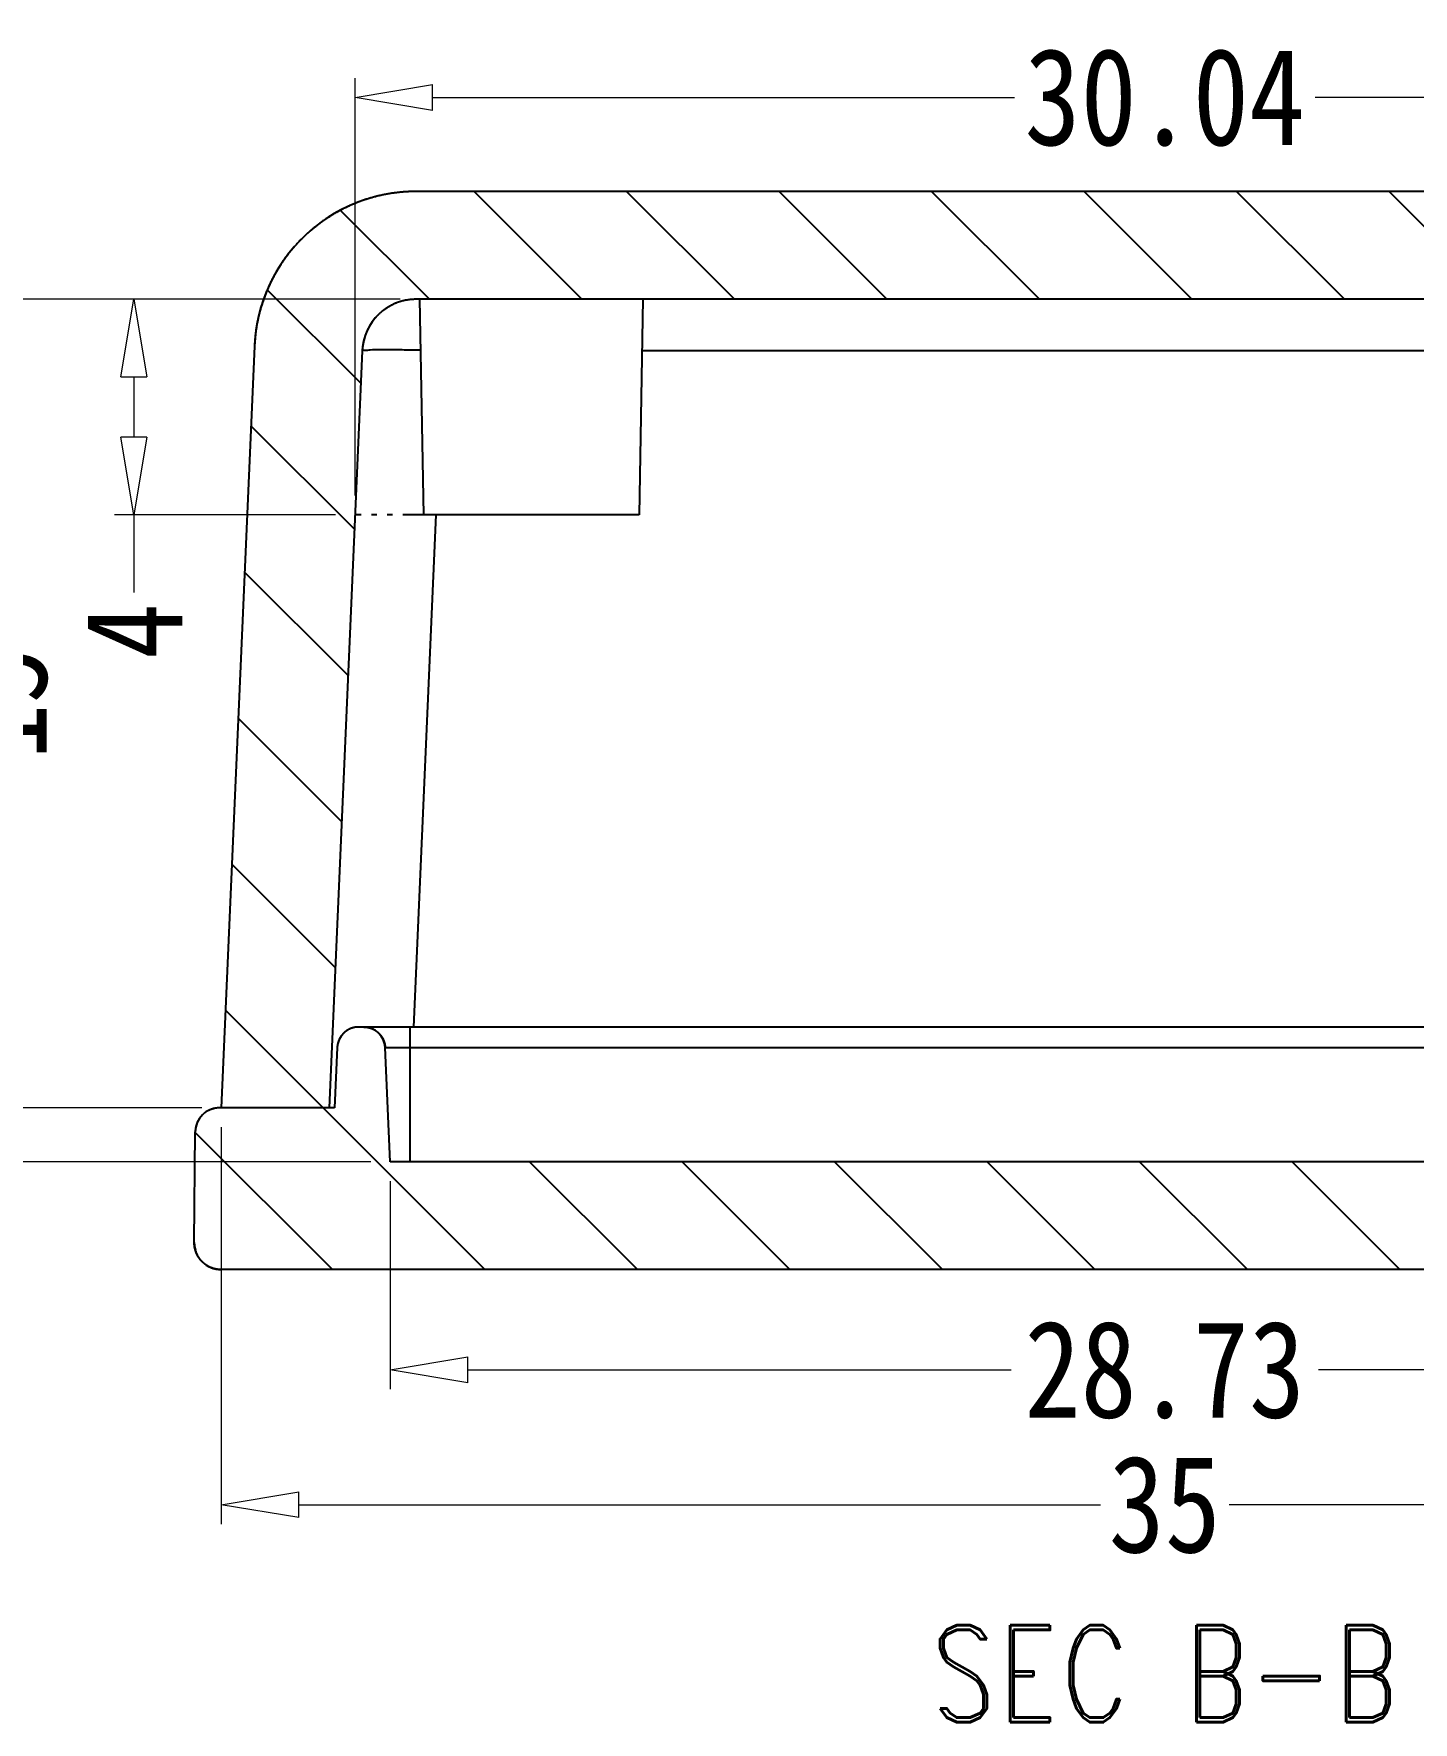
# Model space of a CAD drawing. Header units: millimetres. Extents: x 782 to 1788, y -2780 to -1928.
# Drawn here: x 816.37 to 841.95, y -2768.55 to -2737.23 of the extents above; entities that cross this region are included whole.
import ezdxf
from ezdxf.enums import TextEntityAlignment as Align

# ---------------------------------------------------------------- set-up
doc = ezdxf.new("R2010")
doc.units = ezdxf.units.MM
doc.linetypes.add('DIVIDE', pattern=[31.75, 12.7, -6.35, 0, -6.35, 0, -6.35])
doc.layers.add('dim', color=3, linetype='Continuous', lineweight=9)
doc.layers.add('hatch', color=56, linetype='Continuous', lineweight=9)
doc.styles.add('FFS', font='SIMFANG.TTF', dxfattribs={"width": 0.85})
doc.styles.add('LongTou', font='romand.shx', dxfattribs={"width": 0.8, "bigfont": 'whgdtxt.shx'})
doc.dimstyles.new('YanXiu', dxfattribs={"dimtxt": 2.5, "dimasz": 2.2, "dimexe": 1, "dimexo": 0.6, "dimgap": 0.66, "dimtad": 0, "dimzin": 9, "dimdsep": 46, "dimtxsty": 'FFS', "dimblk": 'CLOSEDBLANK', "dimcen": 0, "dimclrd": 256, "dimclre": 131, "dimclrt": 42, "dimazin": 0, "dimtfac": 1, "dimtofl": 0, "dimtmove": 0, "dimatfit": 3, "dimldrblk": 'CLOSEDBLANK', "dimfxl": 1, "dimlwd": 5, "dimlwe": 5, "dimarcsym": 0})
pattern_1 = [(135, (1274.069, -3155.7537), (-1.4142136, -1.4142136), [])]

# ---------------------------------------------------------------- blocks, each defined once
blk = doc.blocks.new('_ClosedBlank')
at = {"color": 0, "linetype": 'ByBlock', "lineweight": -2}
for p, q in [((-1, 0.167), (0, 0)), ((-1, 0.167), (-1, -0.167)), ((0, 0), (-1, -0.167))]:
    blk.add_line(p, q, dxfattribs=at)
blk = doc.blocks.new('*D82')
at = {"layer": 'Defpoints', "color": 0}
for p in [(823.522, -2742.154, 0), (815.721, -2757.154), (819.842, -2757.154, 0)]:
    blk.add_point(p, dxfattribs=at)
at = {"layer": 'dim', "color": 131, "lineweight": 5}
for p, q in [((823.162, -2742.154), (815.361, -2742.154)), ((819.482, -2757.154), (815.361, -2757.154))]:
    blk.add_line(p, q, dxfattribs=at)
at = {"layer": 'dim', "lineweight": 5}
for p, q in [((815.721, -2743.594), (815.721, -2748.442)), ((815.721, -2755.714), (815.721, -2750.865))]:
    blk.add_line(p, q, dxfattribs=at)
at = {"layer": 'dim', "lineweight": 5, "xscale": 1.44, "yscale": 1.44, "zscale": 1.44}
for p, rotation in [((815.721, -2742.154), 90), ((815.721, -2757.154), 270)]:
    blk.add_blockref('_ClosedBlank', p, dxfattribs=dict(at, rotation=rotation))
at = {"layer": 'dim', "color": 42, "insert": (815.721, -2749.654), "char_height": 1.8, "attachment_point": 5, "rotation": 90, "style": 'FFS'}
blk.add_mtext('15', dxfattribs=at)
blk = doc.blocks.new('*D83')
at = {"layer": 'Defpoints', "color": 0}
for p in [(823.522, -2742.154, 0), (813.221, -2758.154), (822.977, -2758.154, 0)]:
    blk.add_point(p, dxfattribs=at)
at = {"layer": 'dim', "color": 131, "lineweight": 5}
for p, q in [((823.162, -2742.154), (812.861, -2742.154)), ((822.617, -2758.154), (812.861, -2758.154))]:
    blk.add_line(p, q, dxfattribs=at)
at = {"layer": 'dim', "lineweight": 5}
for p, q in [((813.221, -2743.594), (813.221, -2748.938)), ((813.221, -2756.714), (813.221, -2751.369))]:
    blk.add_line(p, q, dxfattribs=at)
at = {"layer": 'dim', "lineweight": 5, "xscale": 1.44, "yscale": 1.44, "zscale": 1.44}
for p, rotation in [((813.221, -2742.154), 90), ((813.221, -2758.154), 270)]:
    blk.add_blockref('_ClosedBlank', p, dxfattribs=dict(at, rotation=rotation))
at = {"layer": 'dim', "color": 42, "insert": (813.221, -2750.154), "char_height": 1.8, "attachment_point": 5, "rotation": 90, "style": 'FFS'}
blk.add_mtext('16', dxfattribs=at)
blk = doc.blocks.new('*D84')
at = {"layer": 'Defpoints', "color": 0}
for p in [(822.977, -2758.154, 0), (851.707, -2758.154, 0), (851.707, -2762.015)]:
    blk.add_point(p, dxfattribs=at)
at = {"layer": 'dim', "color": 131, "lineweight": 5}
for p, q in [((822.977, -2758.514), (822.977, -2762.374)), ((851.707, -2758.514), (851.707, -2762.374))]:
    blk.add_line(p, q, dxfattribs=at)
at = {"layer": 'dim', "lineweight": 5}
for p, q in [((824.417, -2762.015), (834.493, -2762.015)), ((850.267, -2762.015), (840.191, -2762.015))]:
    blk.add_line(p, q, dxfattribs=at)
at = {"layer": 'dim', "lineweight": 5, "xscale": 1.44, "yscale": 1.44, "zscale": 1.44, "rotation": 180}
blk.add_blockref('_ClosedBlank', (822.977, -2762.015), dxfattribs=at)
at = {"layer": 'dim', "lineweight": 5, "xscale": 1.44, "yscale": 1.44, "zscale": 1.44}
blk.add_blockref('_ClosedBlank', (851.707, -2762.015), dxfattribs=at)
at = {"layer": 'dim', "color": 42, "insert": (837.342, -2762.015), "char_height": 1.8, "attachment_point": 5, "style": 'FFS'}
blk.add_mtext('28.73', dxfattribs=at)
blk = doc.blocks.new('*D85')
at = {"layer": 'Defpoints', "color": 0}
for p in [(819.842, -2757.154, 0), (854.842, -2757.154, 0), (854.842, -2764.515)]:
    blk.add_point(p, dxfattribs=at)
at = {"layer": 'dim', "color": 131, "lineweight": 5}
for p, q in [((819.842, -2757.514), (819.842, -2764.874)), ((854.842, -2757.514), (854.842, -2764.874))]:
    blk.add_line(p, q, dxfattribs=at)
at = {"layer": 'dim', "lineweight": 5}
for p, q in [((821.282, -2764.515), (836.147, -2764.515)), ((853.402, -2764.515), (838.537, -2764.515))]:
    blk.add_line(p, q, dxfattribs=at)
at = {"layer": 'dim', "lineweight": 5, "xscale": 1.44, "yscale": 1.44, "zscale": 1.44, "rotation": 180}
blk.add_blockref('_ClosedBlank', (819.842, -2764.515), dxfattribs=at)
at = {"layer": 'dim', "lineweight": 5, "xscale": 1.44, "yscale": 1.44, "zscale": 1.44}
blk.add_blockref('_ClosedBlank', (854.842, -2764.515), dxfattribs=at)
at = {"layer": 'dim', "color": 42, "insert": (837.342, -2764.515), "char_height": 1.8, "attachment_point": 5, "style": 'FFS'}
blk.add_mtext('35', dxfattribs=at)
blk = doc.blocks.new('*D87')
at = {"layer": 'Defpoints', "color": 0}
for p in [(823.522, -2742.154, 0), (818.221, -2746.154), (822.324, -2746.154, 0)]:
    blk.add_point(p, dxfattribs=at)
at = {"layer": 'dim', "color": 131, "lineweight": 5}
for p, q in [((823.162, -2742.154), (817.861, -2742.154)), ((821.964, -2746.154), (817.861, -2746.154))]:
    blk.add_line(p, q, dxfattribs=at)
at = {"layer": 'dim', "lineweight": 5}
for p, q in [((818.221, -2743.594), (818.221, -2744.714)), ((818.221, -2746.154), (818.221, -2747.594))]:
    blk.add_line(p, q, dxfattribs=at)
at = {"layer": 'dim', "lineweight": 5, "xscale": 1.44, "yscale": 1.44, "zscale": 1.44}
for p, rotation in [((818.221, -2742.154), 90), ((818.221, -2746.154), 270)]:
    blk.add_blockref('_ClosedBlank', p, dxfattribs=dict(at, rotation=rotation))
at = {"layer": 'dim', "color": 42, "insert": (818.221, -2748.309), "char_height": 1.8, "attachment_point": 5, "rotation": 90, "style": 'FFS'}
blk.add_mtext('4', dxfattribs=at)
blk = doc.blocks.new('*D88')
at = {"layer": 'Defpoints', "color": 0}
for p in [(852.36, -2738.409), (822.324, -2746.154, 0), (852.36, -2746.154, 0)]:
    blk.add_point(p, dxfattribs=at)
at = {"layer": 'dim', "color": 131, "lineweight": 5}
for p, q in [((822.324, -2745.794), (822.324, -2738.05)), ((852.36, -2745.794), (852.36, -2738.05))]:
    blk.add_line(p, q, dxfattribs=at)
at = {"layer": 'dim', "lineweight": 5}
for p, q in [((823.764, -2738.409), (834.555, -2738.409)), ((850.92, -2738.409), (840.129, -2738.409))]:
    blk.add_line(p, q, dxfattribs=at)
at = {"layer": 'dim', "lineweight": 5, "xscale": 1.44, "yscale": 1.44, "zscale": 1.44, "rotation": 180}
blk.add_blockref('_ClosedBlank', (822.324, -2738.409), dxfattribs=at)
at = {"layer": 'dim', "lineweight": 5, "xscale": 1.44, "yscale": 1.44, "zscale": 1.44}
blk.add_blockref('_ClosedBlank', (852.36, -2738.409), dxfattribs=at)
at = {"layer": 'dim', "color": 42, "insert": (837.342, -2738.409), "char_height": 1.8, "attachment_point": 5, "style": 'FFS'}
blk.add_mtext('30.04', dxfattribs=at)

msp = doc.modelspace()

# ---------------------------------------------------------------- hatches: boundary and pattern name
at = {"linetype": 'Continuous'}
h = msp.add_hatch(dxfattribs=at)
h.set_pattern_fill('DEFAULT__4', color=40, scale=2, angle=135, style=0, pattern_type=0)
h.set_pattern_definition(pattern_1)
edge = h.paths.add_edge_path()
edge.add_line((854.842, -2757.154), (852.84, -2757.154))
edge.add_line((852.227, -2743.11), (852.84, -2757.154))
edge.add_spline(control_points=[(851.228, -2742.154), (851.794, -2742.154), (852.202, -2742.545), (852.227, -2743.11)], knot_values=[0, 0, 0, 0, 1, 1, 1, 1], weights=[1, 0.814909, 0.814909, 1], degree=3, periodic=0)
edge.add_line((851.228, -2742.154), (823.456, -2742.154))
edge.add_spline(control_points=[(823.456, -2742.154), (822.891, -2742.154), (822.482, -2742.545), (822.457, -2743.11)], knot_values=[0, 0, 0, 0, 1, 1, 1, 1], weights=[1, 0.814909, 0.814909, 1], degree=3, periodic=0)
edge.add_line((822.457, -2743.11), (821.844, -2757.154))
edge.add_line((821.844, -2757.154), (819.842, -2757.154))
edge.add_line((820.459, -2743.023), (819.842, -2757.154))
edge.add_spline(control_points=[(823.456, -2740.154), (821.759, -2740.154), (820.533, -2741.327), (820.459, -2743.023)], knot_values=[0, 0, 0, 0, 1, 1, 1, 1], weights=[1, 0.814909, 0.814909, 1], degree=3, periodic=0)
edge.add_line((851.228, -2740.154), (823.456, -2740.154))
edge.add_spline(control_points=[(851.228, -2740.154), (852.925, -2740.154), (854.151, -2741.327), (854.225, -2743.023)], knot_values=[0, 0, 0, 0, 1, 1, 1, 1], weights=[1, 0.814909, 0.814909, 1], degree=3, periodic=0)
edge.add_line((854.225, -2743.023), (854.842, -2757.154))
h = msp.add_hatch(dxfattribs=at)
h.set_pattern_fill('DEFAULT__3', color=40, scale=2, angle=135, style=0, pattern_type=0)
h.set_pattern_definition(pattern_1)
edge = h.paths.add_edge_path()
edge.add_line((854.874, -2757.154), (852.74, -2757.154))
edge.add_spline(control_points=[(854.874, -2757.154), (855.136, -2757.154), (855.322, -2757.338), (855.324, -2757.6)], knot_values=[0, 0, 0, 0, 1, 1, 1, 1], weights=[1, 0.80679, 0.80679, 1], degree=3, periodic=0)
edge.add_line((855.342, -2759.649), (855.324, -2757.6))
edge.add_spline(control_points=[(854.842, -2760.154), (855.137, -2760.154), (855.345, -2759.944), (855.342, -2759.649)], knot_values=[0, 0, 0, 0, 1, 1, 1, 1], weights=[1, 0.802676, 0.802676, 1], degree=3, periodic=0)
edge.add_line((854.842, -2760.154), (819.842, -2760.154))
edge.add_spline(control_points=[(819.842, -2760.154), (819.547, -2760.154), (819.34, -2759.944), (819.342, -2759.649)], knot_values=[0, 0, 0, 0, 1, 1, 1, 1], weights=[1, 0.802676, 0.802676, 1], degree=3, periodic=0)
edge.add_line((819.342, -2759.649), (819.36, -2757.6))
edge.add_spline(control_points=[(819.81, -2757.154), (819.548, -2757.154), (819.362, -2757.338), (819.36, -2757.6)], knot_values=[0, 0, 0, 0, 1, 1, 1, 1], weights=[1, 0.80679, 0.80679, 1], degree=3, periodic=0)
edge.add_line((821.944, -2757.154), (819.81, -2757.154))
edge.add_line((821.993, -2756.036), (821.944, -2757.154))
edge.add_spline(control_points=[(822.393, -2755.654), (822.166, -2755.654), (822.003, -2755.81), (821.993, -2756.036)], knot_values=[0, 0, 0, 0, 1, 1, 1, 1], weights=[1, 0.814909, 0.814909, 1], degree=3, periodic=0)
edge.add_line((822.485, -2755.654), (822.393, -2755.654))
edge.add_spline(control_points=[(822.485, -2755.654), (822.711, -2755.654), (822.875, -2755.81), (822.885, -2756.036)], knot_values=[0, 0, 0, 0, 1, 1, 1, 1], weights=[1, 0.814909, 0.814909, 1], degree=3, periodic=0)
edge.add_line((822.977, -2758.154), (822.885, -2756.036))
edge.add_line((851.707, -2758.154), (822.977, -2758.154))
edge.add_line((851.707, -2758.154), (851.8, -2756.036))
edge.add_spline(control_points=[(852.199, -2755.654), (851.973, -2755.654), (851.81, -2755.81), (851.8, -2756.036)], knot_values=[0, 0, 0, 0, 1, 1, 1, 1], weights=[1, 0.814909, 0.814909, 1], degree=3, periodic=0)
edge.add_line((852.292, -2755.654), (852.199, -2755.654))
edge.add_spline(control_points=[(852.292, -2755.654), (852.518, -2755.654), (852.681, -2755.81), (852.691, -2756.036)], knot_values=[0, 0, 0, 0, 1, 1, 1, 1], weights=[1, 0.814909, 0.814909, 1], degree=3, periodic=0)
edge.add_line((852.691, -2756.036), (852.74, -2757.154))

# ---------------------------------------------------------------- linework, layer by layer
at = {"color": 7, "linetype": 'Continuous'}
for p, q in [((851.228, -2740.154, 0), (823.456, -2740.154, 0)), ((851.228, -2740.154, 0), (823.456, -2740.154, 0)), ((851.228, -2742.154, 0), (823.456, -2742.154, 0)), ((851.228, -2742.154, 0), (823.456, -2742.154, 0)), ((823.522, -2742.154, 0), (823.592, -2746.154, 0)), ((827.662, -2742.154, 0), (827.592, -2746.154, 0)), ((820.459, -2743.023, 0), (819.842, -2757.154, 0)), ((820.459, -2743.023, 0), (819.842, -2757.154, 0)), ((822.457, -2743.11, 0), (821.844, -2757.154, 0)), ((822.457, -2743.11, 0), (821.844, -2757.154, 0)), ((844.609, -2743.11, 0), (827.645, -2743.11, 0)), ((823.823, -2746.154, 0), (823.408, -2755.657, 0)), ((827.592, -2746.154, 0), (823.592, -2746.154, 0)), ((846.583, -2755.654, 0), (822.393, -2755.654, 0)), ((822.485, -2755.654, 0), (822.393, -2755.654, 0)), ((823.343, -2755.654, 0), (823.343, -2758.154, 0)), ((821.993, -2756.036, 0), (821.944, -2757.154, 0)), ((821.993, -2756.036, 0), (821.944, -2757.154, 0)), ((822.977, -2758.154, 0), (822.885, -2756.036, 0)), ((822.885, -2756.036, 0), (846.577, -2756.036, 0)), ((822.977, -2758.154, 0), (822.885, -2756.036, 0)), ((821.944, -2757.154, 0), (819.81, -2757.154, 0)), ((821.944, -2757.154, 0), (819.81, -2757.154, 0)), ((821.844, -2757.154, 0), (819.842, -2757.154, 0)), ((819.342, -2759.649, 0), (819.36, -2757.6, 0)), ((819.342, -2759.649, 0), (819.36, -2757.6, 0)), ((851.707, -2758.154, 0), (822.977, -2758.154, 0)), ((851.707, -2758.154, 0), (822.977, -2758.154, 0)), ((854.842, -2760.154, 0), (819.842, -2760.154, 0)), ((854.842, -2760.154, 0), (819.842, -2760.154, 0))]:
    msp.add_line(p, q, dxfattribs=at)
at = {"color": 2, "linetype": 'DIVIDE', "ltscale": 0.03}
msp.add_line((823.592, -2746.154, 0), (822.324, -2746.154, 0), dxfattribs=at)
at = {"color": 7, "linetype": 'Continuous'}
for centre, radius, start, end in [((823.456, -2743.154, 0), 3, 90, 177.5), ((823.456, -2743.154, 0), 1, 90, 177.5), ((822.393, -2756.054, 0), 0.4, 90, 177.5), ((822.485, -2756.054, 0), 0.4, 2.5, 90), ((819.81, -2757.604, 0), 0.45, 90, 179.5), ((819.842, -2759.654, 0), 0.5, 179.5, 270)]:
    msp.add_arc(centre, radius, start, end, dxfattribs=at)
for points, start_tangent, end_tangent in [([(823.456, -2740.154, 0), (823.424, -2740.154, 0), (823.391, -2740.154, 0), (823.358, -2740.155, 0), (823.325, -2740.157, 0), (823.292, -2740.158, 0), (823.259, -2740.16, 0), (823.226, -2740.163, 0), (823.193, -2740.165, 0), (823.159, -2740.168, 0), (823.126, -2740.172, 0), (823.092, -2740.176, 0), (823.059, -2740.18, 0), (823.025, -2740.185, 0), (822.991, -2740.19, 0), (822.957, -2740.195, 0), (822.923, -2740.201, 0), (822.889, -2740.208, 0), (822.855, -2740.215, 0), (822.821, -2740.222, 0), (822.787, -2740.229, 0), (822.753, -2740.237, 0), (822.719, -2740.246, 0), (822.685, -2740.255, 0), (822.651, -2740.264, 0), (822.617, -2740.274, 0), (822.582, -2740.284, 0), (822.548, -2740.294, 0), (822.514, -2740.305, 0), (822.48, -2740.317, 0), (822.446, -2740.329, 0), (822.413, -2740.341, 0), (822.379, -2740.354, 0), (822.345, -2740.367, 0), (822.311, -2740.381, 0), (822.278, -2740.395, 0), (822.244, -2740.409, 0), (822.211, -2740.424, 0), (822.178, -2740.44, 0), (822.145, -2740.456, 0), (822.112, -2740.472, 0), (822.079, -2740.489, 0), (822.046, -2740.506, 0), (822.014, -2740.523, 0), (821.981, -2740.541, 0), (821.949, -2740.56, 0), (821.917, -2740.579, 0), (821.885, -2740.598, 0), (821.854, -2740.618, 0), (821.822, -2740.638, 0), (821.791, -2740.658, 0), (821.76, -2740.679, 0), (821.73, -2740.7, 0), (821.699, -2740.722, 0), (821.669, -2740.744, 0), (821.639, -2740.767, 0), (821.609, -2740.79, 0), (821.58, -2740.813, 0), (821.55, -2740.837, 0), (821.522, -2740.861, 0), (821.493, -2740.885, 0), (821.465, -2740.91, 0), (821.437, -2740.935, 0), (821.409, -2740.961, 0), (821.382, -2740.987, 0), (821.355, -2741.013, 0), (821.328, -2741.039, 0), (821.302, -2741.066, 0), (821.276, -2741.093, 0), (821.25, -2741.121, 0), (821.225, -2741.149, 0), (821.2, -2741.177, 0), (821.175, -2741.205, 0), (821.151, -2741.234, 0), (821.127, -2741.263, 0), (821.104, -2741.292, 0), (821.081, -2741.322, 0), (821.058, -2741.351, 0), (821.036, -2741.381, 0), (821.014, -2741.412, 0), (820.992, -2741.442, 0), (820.971, -2741.473, 0), (820.951, -2741.504, 0), (820.93, -2741.535, 0), (820.911, -2741.566, 0), (820.891, -2741.598, 0), (820.872, -2741.63, 0), (820.854, -2741.661, 0), (820.836, -2741.693, 0), (820.818, -2741.726, 0), (820.801, -2741.758, 0), (820.784, -2741.791, 0), (820.767, -2741.823, 0), (820.751, -2741.856, 0), (820.736, -2741.889, 0), (820.721, -2741.922, 0), (820.706, -2741.955, 0), (820.692, -2741.988, 0), (820.678, -2742.022, 0), (820.665, -2742.055, 0), (820.652, -2742.088, 0), (820.639, -2742.122, 0), (820.627, -2742.156, 0), (820.616, -2742.189, 0), (820.604, -2742.223, 0), (820.594, -2742.256, 0), (820.583, -2742.29, 0), (820.573, -2742.324, 0), (820.564, -2742.358, 0), (820.555, -2742.391, 0), (820.546, -2742.425, 0), (820.538, -2742.459, 0), (820.53, -2742.492, 0), (820.523, -2742.526, 0), (820.516, -2742.56, 0), (820.509, -2742.593, 0), (820.503, -2742.627, 0), (820.497, -2742.66, 0), (820.492, -2742.694, 0), (820.487, -2742.727, 0), (820.482, -2742.76, 0), (820.478, -2742.793, 0), (820.474, -2742.826, 0), (820.471, -2742.859, 0), (820.468, -2742.892, 0), (820.465, -2742.925, 0), (820.463, -2742.958, 0), (820.461, -2742.99, 0), (820.459, -2743.023, 0)], (-1, 0), (-0.043619, -0.999048)), ([(823.456, -2742.154, 0), (823.445, -2742.154, 0), (823.435, -2742.154, 0), (823.424, -2742.154, 0), (823.413, -2742.155, 0), (823.402, -2742.155, 0), (823.391, -2742.156, 0), (823.38, -2742.157, 0), (823.368, -2742.158, 0), (823.357, -2742.159, 0), (823.346, -2742.16, 0), (823.335, -2742.161, 0), (823.324, -2742.163, 0), (823.312, -2742.164, 0), (823.301, -2742.166, 0), (823.29, -2742.168, 0), (823.279, -2742.17, 0), (823.267, -2742.172, 0), (823.256, -2742.174, 0), (823.245, -2742.176, 0), (823.233, -2742.179, 0), (823.222, -2742.182, 0), (823.21, -2742.184, 0), (823.199, -2742.187, 0), (823.188, -2742.19, 0), (823.176, -2742.194, 0), (823.165, -2742.197, 0), (823.154, -2742.201, 0), (823.142, -2742.204, 0), (823.131, -2742.208, 0), (823.12, -2742.212, 0), (823.108, -2742.216, 0), (823.097, -2742.22, 0), (823.086, -2742.225, 0), (823.075, -2742.229, 0), (823.063, -2742.234, 0), (823.052, -2742.239, 0), (823.041, -2742.244, 0), (823.03, -2742.249, 0), (823.019, -2742.254, 0), (823.008, -2742.26, 0), (822.997, -2742.265, 0), (822.986, -2742.271, 0), (822.975, -2742.277, 0), (822.965, -2742.283, 0), (822.954, -2742.289, 0), (822.943, -2742.295, 0), (822.933, -2742.302, 0), (822.922, -2742.308, 0), (822.912, -2742.315, 0), (822.901, -2742.322, 0), (822.891, -2742.329, 0), (822.881, -2742.336, 0), (822.87, -2742.343, 0), (822.86, -2742.351, 0), (822.85, -2742.358, 0), (822.841, -2742.366, 0), (822.831, -2742.373, 0), (822.821, -2742.381, 0), (822.811, -2742.389, 0), (822.802, -2742.398, 0), (822.792, -2742.406, 0), (822.783, -2742.414, 0), (822.774, -2742.423, 0), (822.765, -2742.431, 0), (822.756, -2742.44, 0), (822.747, -2742.449, 0), (822.738, -2742.458, 0), (822.729, -2742.467, 0), (822.721, -2742.476, 0), (822.712, -2742.485, 0), (822.704, -2742.495, 0), (822.696, -2742.504, 0), (822.688, -2742.514, 0), (822.68, -2742.523, 0), (822.672, -2742.533, 0), (822.664, -2742.543, 0), (822.657, -2742.553, 0), (822.649, -2742.563, 0), (822.642, -2742.573, 0), (822.635, -2742.583, 0), (822.628, -2742.593, 0), (822.621, -2742.604, 0), (822.614, -2742.614, 0), (822.608, -2742.625, 0), (822.601, -2742.635, 0), (822.595, -2742.646, 0), (822.589, -2742.656, 0), (822.583, -2742.667, 0), (822.577, -2742.678, 0), (822.571, -2742.688, 0), (822.565, -2742.699, 0), (822.56, -2742.71, 0), (822.555, -2742.721, 0), (822.549, -2742.732, 0), (822.544, -2742.743, 0), (822.539, -2742.754, 0), (822.535, -2742.765, 0), (822.53, -2742.776, 0), (822.526, -2742.787, 0), (822.521, -2742.799, 0), (822.517, -2742.81, 0), (822.513, -2742.821, 0), (822.509, -2742.832, 0), (822.506, -2742.843, 0), (822.502, -2742.855, 0), (822.499, -2742.866, 0), (822.495, -2742.877, 0), (822.492, -2742.888, 0), (822.489, -2742.9, 0), (822.486, -2742.911, 0), (822.483, -2742.922, 0), (822.481, -2742.933, 0), (822.478, -2742.944, 0), (822.476, -2742.956, 0), (822.474, -2742.967, 0), (822.472, -2742.978, 0), (822.47, -2742.989, 0), (822.468, -2743, 0), (822.466, -2743.011, 0), (822.465, -2743.023, 0), (822.463, -2743.034, 0), (822.462, -2743.045, 0), (822.461, -2743.056, 0), (822.46, -2743.067, 0), (822.459, -2743.077, 0), (822.458, -2743.088, 0), (822.458, -2743.099, 0), (822.457, -2743.11, 0)], (-1, 0), (-0.043619, -0.999048)), ([(823.539, -2743.1, 0), (823.306, -2743.096, 0), (823.022, -2743.092, 0), (822.785, -2743.092, 0), (822.606, -2743.096, 0), (822.495, -2743.101, 0), (822.457, -2743.11, 0)], (-0.999799, 0.020044), (-0.044872, -0.998993)), ([(822.393, -2755.654, 0), (822.388, -2755.654, 0), (822.384, -2755.654, 0), (822.379, -2755.654, 0), (822.375, -2755.654, 0), (822.371, -2755.654, 0), (822.366, -2755.655, 0), (822.362, -2755.655, 0), (822.357, -2755.655, 0), (822.353, -2755.656, 0), (822.348, -2755.656, 0), (822.344, -2755.657, 0), (822.34, -2755.657, 0), (822.335, -2755.658, 0), (822.33, -2755.659, 0), (822.326, -2755.659, 0), (822.321, -2755.66, 0), (822.317, -2755.661, 0), (822.312, -2755.662, 0), (822.308, -2755.663, 0), (822.303, -2755.664, 0), (822.299, -2755.665, 0), (822.294, -2755.666, 0), (822.29, -2755.667, 0), (822.285, -2755.668, 0), (822.281, -2755.67, 0), (822.276, -2755.671, 0), (822.271, -2755.672, 0), (822.267, -2755.674, 0), (822.262, -2755.675, 0), (822.258, -2755.677, 0), (822.253, -2755.679, 0), (822.249, -2755.68, 0), (822.244, -2755.682, 0), (822.24, -2755.684, 0), (822.235, -2755.686, 0), (822.231, -2755.688, 0), (822.226, -2755.69, 0), (822.222, -2755.692, 0), (822.218, -2755.694, 0), (822.213, -2755.696, 0), (822.209, -2755.698, 0), (822.205, -2755.701, 0), (822.2, -2755.703, 0), (822.196, -2755.705, 0), (822.192, -2755.708, 0), (822.187, -2755.71, 0), (822.183, -2755.713, 0), (822.179, -2755.716, 0), (822.175, -2755.718, 0), (822.171, -2755.721, 0), (822.166, -2755.724, 0), (822.162, -2755.727, 0), (822.158, -2755.729, 0), (822.154, -2755.732, 0), (822.15, -2755.735, 0), (822.146, -2755.738, 0), (822.142, -2755.742, 0), (822.138, -2755.745, 0), (822.135, -2755.748, 0), (822.131, -2755.751, 0), (822.127, -2755.755, 0), (822.123, -2755.758, 0), (822.12, -2755.761, 0), (822.116, -2755.765, 0), (822.112, -2755.768, 0), (822.109, -2755.772, 0), (822.105, -2755.775, 0), (822.102, -2755.779, 0), (822.098, -2755.783, 0), (822.095, -2755.786, 0), (822.092, -2755.79, 0), (822.088, -2755.794, 0), (822.085, -2755.798, 0), (822.082, -2755.802, 0), (822.079, -2755.805, 0), (822.076, -2755.809, 0), (822.073, -2755.813, 0), (822.07, -2755.817, 0), (822.067, -2755.821, 0), (822.064, -2755.825, 0), (822.061, -2755.83, 0), (822.058, -2755.834, 0), (822.056, -2755.838, 0), (822.053, -2755.842, 0), (822.051, -2755.846, 0), (822.048, -2755.85, 0), (822.046, -2755.855, 0), (822.043, -2755.859, 0), (822.041, -2755.863, 0), (822.038, -2755.868, 0), (822.036, -2755.872, 0), (822.034, -2755.876, 0), (822.032, -2755.881, 0), (822.03, -2755.885, 0), (822.028, -2755.889, 0), (822.026, -2755.894, 0), (822.024, -2755.898, 0), (822.022, -2755.903, 0), (822.02, -2755.907, 0), (822.019, -2755.912, 0), (822.017, -2755.916, 0), (822.015, -2755.921, 0), (822.014, -2755.925, 0), (822.012, -2755.93, 0), (822.011, -2755.934, 0), (822.009, -2755.939, 0), (822.008, -2755.943, 0), (822.007, -2755.948, 0), (822.006, -2755.952, 0), (822.005, -2755.957, 0), (822.003, -2755.961, 0), (822.002, -2755.966, 0), (822.001, -2755.97, 0), (822, -2755.974, 0), (822, -2755.979, 0), (821.999, -2755.983, 0), (821.998, -2755.988, 0), (821.997, -2755.992, 0), (821.997, -2755.997, 0), (821.996, -2756.001, 0), (821.995, -2756.006, 0), (821.995, -2756.01, 0), (821.994, -2756.014, 0), (821.994, -2756.019, 0), (821.994, -2756.023, 0), (821.993, -2756.028, 0), (821.993, -2756.032, 0), (821.993, -2756.036, 0)], (-1, 0), (-0.043619, -0.999048)), ([(822.485, -2755.654, 0), (822.489, -2755.654, 0), (822.494, -2755.654, 0), (822.498, -2755.654, 0), (822.502, -2755.654, 0), (822.507, -2755.654, 0), (822.511, -2755.655, 0), (822.516, -2755.655, 0), (822.52, -2755.655, 0), (822.525, -2755.656, 0), (822.529, -2755.656, 0), (822.533, -2755.657, 0), (822.538, -2755.657, 0), (822.542, -2755.658, 0), (822.547, -2755.659, 0), (822.551, -2755.659, 0), (822.556, -2755.66, 0), (822.561, -2755.661, 0), (822.565, -2755.662, 0), (822.57, -2755.663, 0), (822.574, -2755.664, 0), (822.579, -2755.665, 0), (822.583, -2755.666, 0), (822.588, -2755.667, 0), (822.592, -2755.668, 0), (822.597, -2755.67, 0), (822.601, -2755.671, 0), (822.606, -2755.672, 0), (822.611, -2755.674, 0), (822.615, -2755.675, 0), (822.62, -2755.677, 0), (822.624, -2755.679, 0), (822.629, -2755.68, 0), (822.633, -2755.682, 0), (822.638, -2755.684, 0), (822.642, -2755.686, 0), (822.647, -2755.688, 0), (822.651, -2755.69, 0), (822.655, -2755.692, 0), (822.66, -2755.694, 0), (822.664, -2755.696, 0), (822.669, -2755.698, 0), (822.673, -2755.701, 0), (822.677, -2755.703, 0), (822.682, -2755.705, 0), (822.686, -2755.708, 0), (822.69, -2755.71, 0), (822.694, -2755.713, 0), (822.699, -2755.716, 0), (822.703, -2755.718, 0), (822.707, -2755.721, 0), (822.711, -2755.724, 0), (822.715, -2755.727, 0), (822.719, -2755.729, 0), (822.723, -2755.732, 0), (822.727, -2755.735, 0), (822.731, -2755.738, 0), (822.735, -2755.742, 0), (822.739, -2755.745, 0), (822.743, -2755.748, 0), (822.747, -2755.751, 0), (822.75, -2755.755, 0), (822.754, -2755.758, 0), (822.758, -2755.761, 0), (822.762, -2755.765, 0), (822.765, -2755.768, 0), (822.769, -2755.772, 0), (822.772, -2755.775, 0), (822.776, -2755.779, 0), (822.779, -2755.783, 0), (822.782, -2755.786, 0), (822.786, -2755.79, 0), (822.789, -2755.794, 0), (822.792, -2755.798, 0), (822.795, -2755.802, 0), (822.799, -2755.805, 0), (822.802, -2755.809, 0), (822.805, -2755.813, 0), (822.808, -2755.817, 0), (822.811, -2755.821, 0), (822.813, -2755.825, 0), (822.816, -2755.83, 0), (822.819, -2755.834, 0), (822.822, -2755.838, 0), (822.824, -2755.842, 0), (822.827, -2755.846, 0), (822.829, -2755.85, 0), (822.832, -2755.855, 0), (822.834, -2755.859, 0), (822.837, -2755.863, 0), (822.839, -2755.868, 0), (822.841, -2755.872, 0), (822.843, -2755.876, 0), (822.846, -2755.881, 0), (822.848, -2755.885, 0), (822.85, -2755.889, 0), (822.852, -2755.894, 0), (822.854, -2755.898, 0), (822.855, -2755.903, 0), (822.857, -2755.907, 0), (822.859, -2755.912, 0), (822.861, -2755.916, 0), (822.862, -2755.921, 0), (822.864, -2755.925, 0), (822.865, -2755.93, 0), (822.867, -2755.934, 0), (822.868, -2755.939, 0), (822.869, -2755.943, 0), (822.871, -2755.948, 0), (822.872, -2755.952, 0), (822.873, -2755.957, 0), (822.874, -2755.961, 0), (822.875, -2755.966, 0), (822.876, -2755.97, 0), (822.877, -2755.974, 0), (822.878, -2755.979, 0), (822.879, -2755.983, 0), (822.88, -2755.988, 0), (822.88, -2755.992, 0), (822.881, -2755.997, 0), (822.881, -2756.001, 0), (822.882, -2756.006, 0), (822.883, -2756.01, 0), (822.883, -2756.014, 0), (822.883, -2756.019, 0), (822.884, -2756.023, 0), (822.884, -2756.028, 0), (822.884, -2756.032, 0), (822.885, -2756.036, 0)], (1, 0), (0.043619, -0.999048)), ([(819.81, -2757.154, 0), (819.805, -2757.154, 0), (819.8, -2757.154, 0), (819.795, -2757.154, 0), (819.79, -2757.154, 0), (819.785, -2757.154, 0), (819.78, -2757.155, 0), (819.775, -2757.155, 0), (819.77, -2757.155, 0), (819.765, -2757.156, 0), (819.759, -2757.157, 0), (819.754, -2757.157, 0), (819.749, -2757.158, 0), (819.744, -2757.159, 0), (819.739, -2757.159, 0), (819.734, -2757.16, 0), (819.728, -2757.161, 0), (819.723, -2757.162, 0), (819.718, -2757.163, 0), (819.713, -2757.164, 0), (819.708, -2757.165, 0), (819.702, -2757.167, 0), (819.697, -2757.168, 0), (819.692, -2757.169, 0), (819.687, -2757.171, 0), (819.682, -2757.172, 0), (819.676, -2757.174, 0), (819.671, -2757.176, 0), (819.666, -2757.177, 0), (819.661, -2757.179, 0), (819.656, -2757.181, 0), (819.65, -2757.183, 0), (819.645, -2757.185, 0), (819.64, -2757.187, 0), (819.635, -2757.189, 0), (819.63, -2757.191, 0), (819.625, -2757.194, 0), (819.619, -2757.196, 0), (819.614, -2757.198, 0), (819.609, -2757.201, 0), (819.604, -2757.203, 0), (819.599, -2757.206, 0), (819.594, -2757.209, 0), (819.589, -2757.211, 0), (819.584, -2757.214, 0), (819.579, -2757.217, 0), (819.575, -2757.22, 0), (819.57, -2757.223, 0), (819.565, -2757.226, 0), (819.56, -2757.229, 0), (819.555, -2757.233, 0), (819.551, -2757.236, 0), (819.546, -2757.239, 0), (819.541, -2757.243, 0), (819.537, -2757.246, 0), (819.532, -2757.25, 0), (819.528, -2757.253, 0), (819.523, -2757.257, 0), (819.519, -2757.261, 0), (819.514, -2757.264, 0), (819.51, -2757.268, 0), (819.506, -2757.272, 0), (819.502, -2757.276, 0), (819.497, -2757.28, 0), (819.493, -2757.284, 0), (819.489, -2757.288, 0), (819.485, -2757.292, 0), (819.481, -2757.297, 0), (819.477, -2757.301, 0), (819.473, -2757.305, 0), (819.469, -2757.309, 0), (819.466, -2757.314, 0), (819.462, -2757.318, 0), (819.458, -2757.323, 0), (819.455, -2757.327, 0), (819.451, -2757.332, 0), (819.448, -2757.337, 0), (819.445, -2757.341, 0), (819.441, -2757.346, 0), (819.438, -2757.351, 0), (819.435, -2757.355, 0), (819.432, -2757.36, 0), (819.429, -2757.365, 0), (819.426, -2757.37, 0), (819.423, -2757.375, 0), (819.42, -2757.38, 0), (819.417, -2757.385, 0), (819.414, -2757.39, 0), (819.412, -2757.395, 0), (819.409, -2757.4, 0), (819.406, -2757.405, 0), (819.404, -2757.41, 0), (819.402, -2757.415, 0), (819.399, -2757.42, 0), (819.397, -2757.425, 0), (819.395, -2757.43, 0), (819.393, -2757.435, 0), (819.391, -2757.44, 0), (819.389, -2757.446, 0), (819.387, -2757.451, 0), (819.385, -2757.456, 0), (819.383, -2757.461, 0), (819.381, -2757.466, 0), (819.38, -2757.471, 0), (819.378, -2757.477, 0), (819.377, -2757.482, 0), (819.375, -2757.487, 0), (819.374, -2757.492, 0), (819.373, -2757.498, 0), (819.371, -2757.503, 0), (819.37, -2757.508, 0), (819.369, -2757.513, 0), (819.368, -2757.518, 0), (819.367, -2757.524, 0), (819.366, -2757.529, 0), (819.365, -2757.534, 0), (819.365, -2757.539, 0), (819.364, -2757.544, 0), (819.363, -2757.549, 0), (819.363, -2757.554, 0), (819.362, -2757.56, 0), (819.362, -2757.565, 0), (819.361, -2757.57, 0), (819.361, -2757.575, 0), (819.361, -2757.58, 0), (819.36, -2757.585, 0), (819.36, -2757.59, 0), (819.36, -2757.595, 0), (819.36, -2757.6, 0)], (-1, 0), (-0.008727, -0.999962)), ([(819.842, -2760.154, 0), (819.837, -2760.154, 0), (819.831, -2760.154, 0), (819.825, -2760.153, 0), (819.82, -2760.153, 0), (819.814, -2760.153, 0), (819.808, -2760.153, 0), (819.803, -2760.152, 0), (819.797, -2760.152, 0), (819.791, -2760.151, 0), (819.785, -2760.15, 0), (819.78, -2760.15, 0), (819.774, -2760.149, 0), (819.768, -2760.148, 0), (819.762, -2760.147, 0), (819.757, -2760.146, 0), (819.751, -2760.145, 0), (819.745, -2760.144, 0), (819.739, -2760.143, 0), (819.733, -2760.142, 0), (819.727, -2760.14, 0), (819.721, -2760.139, 0), (819.716, -2760.137, 0), (819.71, -2760.136, 0), (819.704, -2760.134, 0), (819.698, -2760.132, 0), (819.692, -2760.131, 0), (819.686, -2760.129, 0), (819.68, -2760.127, 0), (819.675, -2760.125, 0), (819.669, -2760.123, 0), (819.663, -2760.12, 0), (819.657, -2760.118, 0), (819.651, -2760.116, 0), (819.646, -2760.113, 0), (819.64, -2760.111, 0), (819.634, -2760.108, 0), (819.628, -2760.106, 0), (819.623, -2760.103, 0), (819.617, -2760.1, 0), (819.611, -2760.097, 0), (819.606, -2760.094, 0), (819.6, -2760.091, 0), (819.595, -2760.088, 0), (819.589, -2760.085, 0), (819.584, -2760.082, 0), (819.578, -2760.078, 0), (819.573, -2760.075, 0), (819.567, -2760.071, 0), (819.562, -2760.068, 0), (819.557, -2760.064, 0), (819.551, -2760.06, 0), (819.546, -2760.057, 0), (819.541, -2760.053, 0), (819.536, -2760.049, 0), (819.531, -2760.045, 0), (819.526, -2760.041, 0), (819.521, -2760.037, 0), (819.516, -2760.032, 0), (819.511, -2760.028, 0), (819.506, -2760.024, 0), (819.501, -2760.019, 0), (819.496, -2760.015, 0), (819.492, -2760.01, 0), (819.487, -2760.006, 0), (819.482, -2760.001, 0), (819.478, -2759.996, 0), (819.474, -2759.992, 0), (819.469, -2759.987, 0), (819.465, -2759.982, 0), (819.461, -2759.977, 0), (819.456, -2759.972, 0), (819.452, -2759.967, 0), (819.448, -2759.962, 0), (819.444, -2759.957, 0), (819.44, -2759.951, 0), (819.437, -2759.946, 0), (819.433, -2759.941, 0), (819.429, -2759.936, 0), (819.426, -2759.93, 0), (819.422, -2759.925, 0), (819.419, -2759.919, 0), (819.415, -2759.914, 0), (819.412, -2759.909, 0), (819.409, -2759.903, 0), (819.406, -2759.897, 0), (819.402, -2759.892, 0), (819.399, -2759.886, 0), (819.397, -2759.881, 0), (819.394, -2759.875, 0), (819.391, -2759.869, 0), (819.388, -2759.863, 0), (819.386, -2759.858, 0), (819.383, -2759.852, 0), (819.381, -2759.846, 0), (819.378, -2759.84, 0), (819.376, -2759.835, 0), (819.374, -2759.829, 0), (819.372, -2759.823, 0), (819.37, -2759.817, 0), (819.368, -2759.811, 0), (819.366, -2759.805, 0), (819.364, -2759.799, 0), (819.362, -2759.794, 0), (819.36, -2759.788, 0), (819.359, -2759.782, 0), (819.357, -2759.776, 0), (819.356, -2759.77, 0), (819.354, -2759.764, 0), (819.353, -2759.758, 0), (819.352, -2759.752, 0), (819.351, -2759.747, 0), (819.35, -2759.741, 0), (819.349, -2759.735, 0), (819.348, -2759.729, 0), (819.347, -2759.723, 0), (819.346, -2759.718, 0), (819.345, -2759.712, 0), (819.345, -2759.706, 0), (819.344, -2759.7, 0), (819.344, -2759.694, 0), (819.343, -2759.689, 0), (819.343, -2759.683, 0), (819.343, -2759.677, 0), (819.342, -2759.672, 0), (819.342, -2759.666, 0), (819.342, -2759.66, 0), (819.342, -2759.655, 0), (819.342, -2759.649, 0)], (-1, 0), (0.008727, 0.999962))]:
    msp.add_spline(points, degree=3, dxfattribs=dict(at, start_tangent=start_tangent, end_tangent=end_tangent))

# ---------------------------------------------------------------- texts
at = {"layer": 'hatch', "color": 6, "style": 'LongTou', "width": 0.8}
msp.add_text('SEC B-B', height=1.8, dxfattribs=at).set_placement((837.342, -2767.651, 0), align=Align.MIDDLE)

# ---------------------------------------------------------------- dimensions: what is measured, and where the dimension line sits
at = {"layer": 'dim'}
for base, p1, p2, picture, middle in [((852.36, -2738.409, 0), (822.324, -2746.154, 0), (852.36, -2746.154, 0), '*D88', (837.342, -2738.409, 0)), ((854.842, -2764.515, 0), (819.842, -2757.154, 0), (854.842, -2757.154, 0), '*D85', (837.342, -2764.515, 0)), ((851.707, -2762.015, 0), (822.977, -2758.154, 0), (851.707, -2758.154, 0), '*D84', (837.342, -2762.015, 0))]:
    dim = msp.add_linear_dim(base=base, p1=p1, p2=p2, dimstyle='YanXiu', override={"dimtxt": 1.8, "dimasz": 1.44, "dimexe": 0.35982, "dimexo": 0.35982, "dimgap": 0.35982, "dimzin": 8}, dxfattribs=at)
    dim.commit()
    dim.dimension.update_dxf_attribs({"geometry": picture, "text_midpoint": middle})
for base, p2, picture, middle in [((813.221, -2758.154, 0), (822.977, -2758.154, 0), '*D83', (813.221, -2750.154, 0)), ((815.721, -2757.154, 0), (819.842, -2757.154, 0), '*D82', (815.721, -2749.654, 0)), ((818.221, -2746.154, 0), (822.324, -2746.154, 0), '*D87', (818.221, -2748.309, 0))]:
    dim = msp.add_linear_dim(base=base, p1=(823.522, -2742.154, 0), p2=p2, angle=90, dimstyle='YanXiu', override={"dimtxt": 1.8, "dimasz": 1.44, "dimexe": 0.35982, "dimexo": 0.35982, "dimgap": 0.35982, "dimzin": 8}, dxfattribs=at)
    dim.commit()
    dim.dimension.update_dxf_attribs({"geometry": picture, "text_midpoint": middle})

doc.saveas('drawing.dxf')
